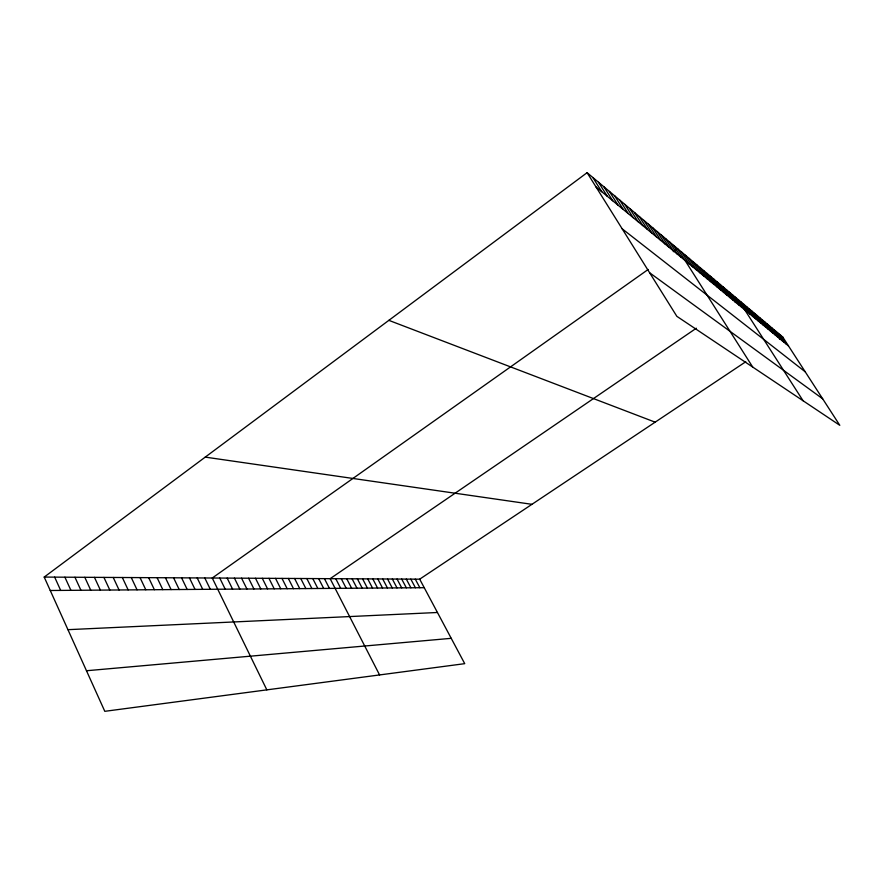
<?xml version="1.0" encoding="UTF-8"?>
<svg xmlns="http://www.w3.org/2000/svg" width="884" height="884" viewBox="0 0 884 884"><rect width="100%" height="100%" fill="white"/><g stroke="black" fill="none" stroke-linecap="round" stroke-linejoin="round"><path stroke-width="1.33" d="M44.2 577.075L419.69 579.175L464.73 663.663L104.798 711.322L44.2 577.075L587.098 172.678L782.771 337.069L839.8 425.314L676.857 316.339L587.098 172.678M648.171 269.476L212.259 578.014L266.835 689.863M673.332 251.664L677.553 248.669L752.737 367.092M696.338 328.218L330.141 578.677L379.579 674.934M734.847 301.886L738.184 299.61L803.059 400.739M419.69 579.175L745.764 361.744M779.478 339.257L782.771 337.069M86.488 670.746L451.216 638.325M67.946 629.673L437.447 612.49M50.255 590.49L424.232 587.694M205.243 457.116L531.947 504.322M388.849 320.351L655.143 422.165M649.641 272.78L822.673 398.806M622.159 228.801L805.236 371.821M596.026 186.977L788.517 345.953M780.605 335.246L786.384 344.196M778.406 333.401L784.23 342.417M776.174 331.522L782.042 340.605M773.909 329.622L779.81 338.76M771.61 327.688L777.555 336.903M769.279 325.732L775.257 335.003M766.903 323.743L772.925 333.08M764.494 321.71L770.561 331.124M762.052 319.665L768.163 329.146M759.566 317.577L765.721 327.124M757.047 315.455L763.235 325.08M754.483 313.301L760.715 322.992M751.875 311.113L758.152 320.881M749.223 308.881L755.555 318.726M746.527 306.626L752.903 316.549M743.798 304.317L750.218 314.317M741.013 301.985L747.477 312.063M735.3 297.19L741.864 307.422M732.372 294.726L738.991 305.046M729.388 292.217L736.063 302.626M726.361 289.676L733.079 300.162M723.278 287.079L730.04 297.665M720.129 284.449L726.957 295.112M716.935 281.764L723.808 292.516M713.686 279.024L720.615 289.875M710.371 276.239L717.355 287.178M706.99 273.399L714.029 284.438M703.553 270.515L710.648 281.642M700.051 267.576L707.2 278.803M696.481 264.57L703.686 275.896M692.835 261.509L700.106 272.935M689.122 258.393L696.459 269.929M685.343 255.222L692.736 266.858M681.487 251.973L688.945 263.719M673.63 245.387L681.221 257.343M669.641 242.028L677.288 254.095M665.564 238.603L673.276 250.78M661.409 235.111L669.188 247.398M657.166 231.542L665.011 243.951M652.834 227.906L660.757 240.437M648.414 224.193L656.403 236.835M643.895 220.403L651.961 233.166M639.287 216.525L647.419 229.42M634.568 212.569L642.779 225.586M629.762 208.525L638.038 221.674M624.833 204.392L633.198 217.674M619.806 200.16L628.237 213.585M614.667 195.839L623.176 209.398M609.396 191.419L617.993 205.121M604.015 186.9L612.689 200.745M598.512 182.27L607.264 196.259M592.866 177.529L601.717 191.673M415.281 579.153L419.856 587.727M410.817 579.119L415.414 587.761M406.297 579.097L410.905 587.794M401.701 579.075L406.342 587.827M397.049 579.042L401.712 587.86M392.33 579.02L397.015 587.904M387.546 578.998L392.253 587.937M382.695 578.965L387.424 587.971M377.777 578.943L382.529 588.004M372.794 578.909L377.567 588.048M367.722 578.887L372.529 588.081M362.595 578.854L367.412 588.125M357.379 578.821L362.23 588.158M352.097 578.799L356.97 588.203M346.727 578.766L351.633 588.236M341.279 578.733L346.208 588.28M335.754 578.7L340.705 588.324M324.439 578.644L329.445 588.401M318.66 578.611L323.688 588.446M312.781 578.578L317.842 588.49M306.814 578.545L311.897 588.534M300.759 578.512L305.864 588.578M294.593 578.479L299.731 588.622M288.339 578.434L293.499 588.678M281.985 578.401L287.178 588.722M275.521 578.368L280.736 588.766M268.957 578.335L274.195 588.821M262.283 578.291L267.554 588.866M255.487 578.258L260.791 588.921M248.592 578.213L253.918 588.965M241.564 578.18L246.934 589.02M234.426 578.136L239.818 589.076M227.166 578.092L232.591 589.131M219.773 578.059L225.221 589.186M204.79 577.97L210.304 589.296M197.198 577.926L202.734 589.352M189.463 577.882L195.032 589.407M181.596 577.838L187.187 589.473M173.584 577.793L179.209 589.529M165.43 577.749L171.087 589.584M157.12 577.705L162.811 589.65M148.667 577.661L154.38 589.716M140.048 577.606L145.794 589.783M131.274 577.561L137.053 589.838M122.335 577.517L128.147 589.904M113.218 577.462L119.064 589.982M103.936 577.407L109.804 590.048M94.466 577.351L100.367 590.114M84.809 577.307L90.732 590.192M74.952 577.252L80.919 590.258M64.908 577.197L70.908 590.335M54.664 577.13L60.687 590.413"/></g></svg>
